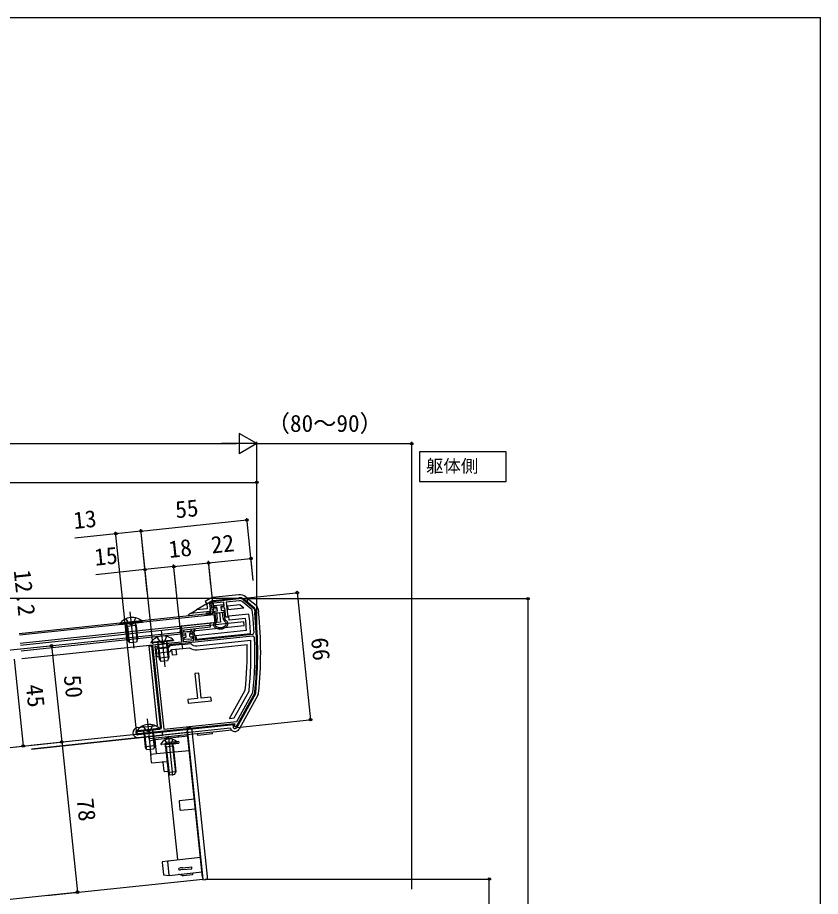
# Model space of a CAD drawing. Units: millimetres, scale not verified. Extents: x -525 to 525, y -783 to 779.
# Drawn here: x 110.6 to 525, y 293.5 to 747.3 of the extents above; entities that cross this region are included whole.
import ezdxf
from ezdxf.enums import TextEntityAlignment as Align

# ---------------------------------------------------------------- set-up
doc = ezdxf.new("R2010")
doc.units = ezdxf.units.MM
doc.header["$LTSCALE"] = 4
for name, color, linetype in [('0-1_USER1', 3, 'Continuous'), ('0-2_YKK_11', 7, 'Continuous'), ('0-3_YKK_12', 2, 'Continuous'), ('0-4_YKK_13', 4, 'Continuous'), ('0-5_YKK_D', 6, 'Continuous'), ('0-6_YKK_ZWAK', 7, 'Continuous'), ('0-7_YSS_K', 3, 'Continuous')]:
    doc.layers.add(name, color=color, linetype=linetype)
doc.styles.add('ＭＳ ゴシック', font='')
doc.styles.get('ＭＳ ゴシック').set_extended_font_data('MS Gothic')

msp = doc.modelspace()

# ---------------------------------------------------------------- linework, layer by layer
at = {"layer": '0-1_USER1'}
msp.add_lwpolyline([(318.024, 507.812), (362.817, 507.812), (362.817, 523.116), (318.024, 523.116)], close=True, dxfattribs=at)
at = {"layer": '0-2_YKK_11'}
for p, q in [((211.455, 445.866), (224.938, 447.284)), ((227.14, 446.631), (232.447, 442.334)), ((232.812, 441.662), (232.978, 440.084)), ((222.667, 382.692), (172.845, 377.456)), ((185.127, 378.747), (185.336, 376.758))]:
    msp.add_line(p, q, dxfattribs=at)
for points in [[(210.512, 442.341), (210.785, 442.679), (210.565, 444.767)], [(225.012, 446.185), (218.234, 445.473), (219.039, 437.815), (218.044, 437.71), (217.542, 442.484), (215.852, 442.306), (215.757, 443.202), (217.249, 443.358), (217.03, 445.447), (211.56, 444.872), (211.779, 442.783), (213.271, 442.94), (213.365, 442.045), (211.277, 441.826), (211.423, 440.433)], [(231.884, 439.969), (231.722, 441.505), (226.48, 445.751)], [(210.533, 439.334), (208.345, 439.104), (208.251, 439.999), (210.439, 440.229), (210.294, 441.608)], [(184.887, 381.034), (180.423, 423.5), (184.94, 423.975), (185.135, 423.875), (185.682, 423.932), (185.852, 424.071), (195.341, 425.068), (195.028, 428.052)], [(231.818, 427.896), (188.981, 423.394), (188.091, 422.295), (183.119, 421.772), (182.02, 422.662), (181.522, 422.61), (186.017, 379.846), (223.689, 383.805), (232.003, 398.804), (232.039, 398.919)], [(195.918, 429.151), (197.161, 429.281), (197.244, 428.486), (195.802, 428.334), (196.137, 425.152), (201.507, 425.716), (201.173, 428.899), (199.731, 428.747), (199.647, 429.543), (200.89, 429.673)], [(201.989, 428.783), (202.303, 425.8), (231.788, 428.899)], [(232.908, 398.373), (223.254, 380.957), (222.38, 381.442), (222.888, 382.359), (222.667, 382.692)], [(172.709, 378.749), (177.574, 379.26), (177.769, 379.16), (178.316, 379.217), (178.485, 379.356), (183.997, 379.935)]]:
    msp.add_lwpolyline(points, dxfattribs=at)
for centre, radius, start, end in [((211.56, 444.872), 1, 96.00001, 185.99999), ((225.252, 444.3), 3, 51, 95.99999), ((225.221, 444.196), 2, 51.00003, 96.00002), ((211.289, 441.712), 1, 141.00003, 186.00002), ((210.429, 440.329), 1, 276.00001, 5.99999), ((231.817, 441.557), 1, 6.00001, 51), ((34.073, 419.179), 198.9, 3.10358, 6), ((34.073, 419.179), 200, 354.13891, 6), ((196.022, 428.156), 1, 96.00001, 185.99999), ((200.995, 428.679), 1, 6.00001, 95.99999), ((231.683, 429.893), 1, 276.00001, 3.10357), ((231.923, 426.902), 1, 2.23546, 96), ((34.073, 419.179), 199, 354.15662, 2.23544), ((232.033, 398.857), 1, 331.00011, 354.13901), ((172.777, 378.102), 0.65, 95.99999, 276.00001), ((183.892, 380.93), 1, 276.00001, 5.99999)]:
    msp.add_arc(centre, radius, start, end, dxfattribs=at)
at = {"layer": '0-3_YKK_12'}
for p, q in [((168.576, 440.554), (170.562, 421.659)), ((111.437, 429.321), (208.903, 439.565)), ((111.96, 424.348), (212.406, 434.905)), ((112.378, 420.37), (194.861, 429.04)), ((184.664, 430.984), (186.65, 412.089)), ((194.861, 429.04), (195.279, 425.062)), ((112.796, 416.392), (195.279, 425.062)), ((177.402, 385.275), (179.388, 366.379)), ((117.5, 371.639), (198.056, 380.106)), ((198.265, 378.117), (117.709, 369.65)), ((117.709, 369.65), (185.336, 376.758)), ((198.056, 380.106), (206.209, 302.533)), ((125.653, 294.066), (206.209, 302.533))]:
    msp.add_line(p, q, dxfattribs=at)
msp.add_lwpolyline([(111.521, 428.525), (211.967, 439.082), (212.406, 434.905)], dxfattribs=at)
at = {"layer": '0-4_YKK_13'}
for p, q in [((224.729, 449.273), (211.246, 447.855)), ((210.015, 447.443), (207.443, 445.898)), ((209.717, 444.678), (209.973, 442.249)), ((211.403, 446.364), (224.886, 447.781)), ((229.176, 447.556), (233.705, 443.888)), ((229.398, 445.447), (232.761, 442.723)), ((199.917, 439.626), (202.959, 441.454)), ((209.939, 440.68), (199.917, 439.626)), ((208.216, 444.613), (202.959, 441.454)), ((208.378, 442.024), (202.959, 441.454)), ((208.216, 444.613), (208.449, 442.398)), ((209.861, 441.425), (209.939, 440.68)), ((212.54, 439.847), (217.116, 440.328)), ((216.634, 437.261), (216.32, 440.244)), ((218.93, 443.635), (225.252, 444.3)), ((218.93, 443.635), (219.139, 441.646)), ((219.139, 441.646), (227.45, 442.52)), ((225.252, 444.3), (227.45, 442.52)), ((233.309, 441.714), (233.475, 440.137)), ((234.801, 441.871), (234.967, 440.294)), ((166.447, 436.895), (168.078, 434.334)), ((171.419, 437.417), (170.356, 434.573)), ((199.917, 439.626), (198.835, 438.976)), ((198.883, 438.512), (198.835, 438.976)), ((213.336, 439.93), (213.649, 436.947)), ((230.046, 439.274), (219.604, 438.176)), ((219.813, 436.187), (219.604, 438.176)), ((228.25, 437.074), (219.813, 436.187)), ((227.45, 435.279), (112.085, 423.155)), ((112.273, 421.365), (227.638, 433.489)), ((175.045, 435.45), (163.309, 434.217)), ((163.309, 434.217), (163.335, 433.971)), ((163.335, 433.971), (175.071, 435.204)), ((166.863, 432.934), (167.016, 433.548)), ((171.836, 433.456), (166.863, 432.934)), ((166.863, 432.934), (167.584, 426.071)), ((167.294, 432.979), (167.005, 433.877)), ((167.294, 432.979), (168.111, 425.202)), ((169.281, 433.848), (168.078, 434.334)), ((169.281, 433.848), (170.356, 434.573)), ((171.405, 433.411), (171.501, 434.349)), ((171.405, 433.411), (172.222, 425.634)), ((171.836, 433.456), (171.558, 434.026)), ((171.836, 433.456), (172.557, 426.594)), ((175.045, 435.45), (175.071, 435.204)), ((209.92, 434.644), (195.002, 433.077)), ((195.002, 433.077), (195.211, 431.087)), ((195.211, 431.087), (210.129, 432.655)), ((195.434, 428.965), (195.211, 431.087)), ((201.774, 431.149), (201.739, 431.07)), ((202.539, 428.338), (228.709, 431.089)), ((215.39, 435.219), (209.92, 434.644)), ((210.129, 432.655), (209.92, 434.644)), ((227.638, 433.489), (227.45, 435.279)), ((172.557, 426.594), (167.584, 426.071)), ((172.557, 426.594), (171.939, 424.82)), ((182.535, 427.325), (184.167, 424.764)), ((187.508, 427.847), (186.444, 425.003)), ((195.003, 429.206), (194.342, 430.116)), ((194.746, 430.41), (194.797, 430.34)), ((195.277, 429.083), (197.111, 429.276)), ((196.266, 429.992), (195.711, 429.933)), ((196.092, 430.133), (196.266, 429.992)), ((196.829, 430.051), (196.343, 430.444)), ((196.498, 426.497), (196.456, 426.895)), ((197.32, 427.287), (196.723, 427.224)), ((198.32, 430.208), (196.829, 430.051)), ((197.587, 427.617), (197.441, 429.009)), ((198.32, 430.208), (199.812, 430.364)), ((198.717, 426.428), (200.607, 426.627)), ((199.576, 427.826), (199.43, 429.218)), ((201.531, 429.741), (199.697, 429.548)), ((199.812, 430.364), (200.205, 430.85)), ((199.906, 427.559), (200.503, 427.622)), ((200.874, 426.957), (200.832, 427.355)), ((201.773, 429.917), (202.231, 430.945)), ((168.557, 424.464), (167.584, 426.071)), ((171.939, 424.82), (168.557, 424.464)), ((178.487, 422.794), (179.978, 422.951)), ((182.793, 381.82), (178.487, 422.794)), ((191.133, 425.88), (179.398, 424.647)), ((179.398, 424.647), (179.424, 424.401)), ((179.424, 424.401), (191.159, 425.634)), ((180.476, 423.003), (179.978, 422.951)), ((184.337, 381.479), (179.978, 422.951)), ((182.951, 423.364), (183.104, 423.978)), ((183.382, 423.409), (183.093, 424.307)), ((185.369, 424.278), (184.167, 424.764)), ((185.369, 424.278), (186.444, 425.003)), ((187.493, 423.841), (187.589, 424.779)), ((187.924, 423.886), (187.647, 424.456)), ((191.133, 425.88), (191.159, 425.634)), ((195.625, 423.59), (200.1, 424.06)), ((198.717, 426.428), (196.828, 426.23)), ((203.114, 422.868), (230.962, 425.795)), ((203.323, 420.879), (229.024, 423.581)), ((182.595, 417.193), (182.385, 419.182)), ((183.38, 419.286), (183.589, 417.297)), ((190.586, 418.033), (190.272, 421.016)), ((192.575, 418.242), (190.586, 418.033)), ((192.261, 421.225), (192.575, 418.242)), ((195.834, 421.601), (199.412, 421.977)), ((183.589, 417.297), (182.595, 417.193)), ((188.645, 417.024), (183.673, 416.501)), ((184.646, 414.894), (183.673, 416.501)), ((188.027, 415.25), (184.646, 414.894)), ((188.645, 417.024), (188.027, 415.25)), ((220.017, 385.43), (228.135, 400.077)), ((203.45, 395.755), (198.477, 395.232)), ((198.477, 395.232), (198.686, 393.243)), ((210.62, 394.498), (210.411, 396.487)), ((233.345, 398.13), (223.691, 380.715)), ((234.657, 397.403), (225.003, 379.988)), ((198.686, 393.243), (210.62, 394.498)), ((172.5, 380.738), (182.793, 381.82)), ((175.273, 381.615), (176.905, 379.054)), ((180.246, 382.138), (179.182, 379.293)), ((183.871, 380.171), (172.136, 378.938)), ((172.136, 378.938), (172.162, 378.691)), ((172.162, 378.691), (183.897, 379.925)), ((172.657, 379.246), (183.447, 380.38)), ((220.433, 380.446), (173.054, 375.467)), ((175.69, 377.654), (175.842, 378.269)), ((180.662, 378.177), (175.69, 377.654)), ((175.69, 377.654), (176.411, 370.792)), ((176.12, 377.699), (175.831, 378.597)), ((176.12, 377.699), (176.938, 369.922)), ((178.107, 378.568), (176.905, 379.054)), ((178.107, 378.568), (179.182, 379.293)), ((180.232, 378.132), (180.327, 379.07)), ((180.232, 378.132), (181.049, 370.354)), ((180.662, 378.177), (180.385, 378.746)), ((180.662, 378.177), (181.383, 371.315)), ((183.871, 380.171), (183.897, 379.925)), ((188.531, 376.189), (193.386, 376.699)), ((193.386, 376.699), (193.439, 376.202)), ((199.566, 380.671), (198.004, 380.603)), ((198.004, 380.603), (198.16, 379.114)), ((206.105, 303.525), (198.16, 379.114)), ((200.656, 379.28), (200.604, 379.777)), ((208.581, 303.881), (200.656, 379.28)), ((211.154, 377.46), (211.05, 378.455)), ((178.479, 375.031), (178.374, 376.026)), ((178.656, 373.345), (179.287, 367.348)), ((182.273, 367.636), (181.588, 374.152)), ((192.765, 372.813), (184.857, 371.981)), ((186.529, 374.973), (188.314, 376.113)), ((186.53, 374.246), (187.65, 372.488)), ((187.65, 372.488), (188.852, 372.002)), ((188.845, 373.205), (187.85, 373.1)), ((188.949, 372.21), (187.955, 372.106)), ((188.445, 375.878), (190.532, 356.024)), ((188.845, 373.205), (193.7, 373.715)), ((189.928, 372.727), (188.852, 372.002)), ((188.949, 372.21), (193.804, 372.721)), ((190.658, 374.679), (189.928, 372.727)), ((190.569, 371.174), (190.702, 372.209)), ((193.439, 376.202), (193.491, 375.704)), ((193.7, 373.715), (193.804, 372.721)), ((181.383, 371.315), (176.411, 370.792)), ((177.384, 369.185), (176.411, 370.792)), ((180.765, 369.54), (177.384, 369.185)), ((181.383, 371.315), (180.765, 369.54)), ((182.273, 367.635), (182.273, 367.636)), ((182.326, 367.34), (199.227, 368.967)), ((186.968, 370.796), (187.027, 371.619)), ((186.968, 370.796), (190.946, 371.214)), ((186.968, 370.796), (188.348, 357.668)), ((187.345, 370.835), (187, 371.82)), ((187.281, 367.817), (187.313, 367.518)), ((187.345, 370.835), (188.804, 356.954)), ((190.569, 371.174), (192.028, 357.293)), ((190.946, 371.214), (190.718, 372.007)), ((190.946, 371.214), (192.326, 358.086)), ((179.287, 367.348), (179.318, 367.05)), ((179.318, 367.05), (182.326, 367.34)), ((179.318, 367.05), (179.349, 366.752)), ((179.767, 362.773), (179.349, 366.752)), ((179.799, 362.475), (187.762, 363.242)), ((187.313, 367.518), (193.084, 312.611)), ((179.767, 362.773), (179.799, 362.475)), ((186.275, 358.254), (185.802, 362.754)), ((186.605, 357.987), (188.296, 358.165)), ((188.348, 357.668), (192.326, 358.086)), ((188.348, 357.668), (189.191, 356.349)), ((189.191, 356.349), (191.776, 356.621)), ((191.776, 356.621), (192.326, 358.086)), ((193.953, 342.604), (194.399, 338.362)), ((201.871, 343.806), (194.218, 342.934)), ((194.726, 338.095), (202.394, 338.833)), ((205.038, 313.671), (188.169, 311.749)), ((188.884, 304.734), (188.178, 311.449)), ((188.178, 311.449), (188.178, 311.449)), ((193.084, 312.611), (193.115, 312.313)), ((195.66, 308.362), (200.515, 308.872)), ((200.62, 307.878), (200.515, 308.872)), ((195.871, 304.214), (193.888, 304.958)), ((195.66, 308.362), (194.665, 308.258)), ((195.765, 307.368), (194.77, 307.263)), ((195.765, 307.368), (200.62, 307.878)), ((200.954, 304.695), (196.099, 304.185)), ((200.85, 305.69), (200.902, 305.193)), ((200.902, 305.193), (200.954, 304.695)), ((208.633, 303.385), (208.581, 303.881))]:
    msp.add_line(p, q, dxfattribs=at)
for points in [[(207.443, 445.898), (208.216, 444.613), (210.787, 446.158)], [(227.455, 447.02), (229.398, 445.447), (229.176, 447.556), (228.399, 448.186)], [(198.883, 438.512), (214.867, 440.192), (215.39, 435.219)], [(212.122, 443.825), (216.697, 444.306), (216.802, 443.311), (215.509, 443.175), (215.718, 441.186), (217.011, 441.322), (217.429, 437.344)], [(212.854, 436.863), (212.436, 440.841), (213.729, 440.977), (213.52, 442.966), (212.227, 442.83), (212.122, 443.825)], [(200.516, 430.598), (200.375, 430.424), (200.93, 430.482)], [(202.539, 428.338), (202.748, 426.349), (230.813, 429.299)], [(187.924, 423.886), (182.951, 423.364), (183.15, 421.474), (183.673, 416.501)], [(183.382, 423.409), (183.581, 421.519), (184.199, 415.632)], [(187.493, 423.841), (187.692, 421.951), (188.311, 416.064)], [(187.924, 423.886), (188.121, 422.008), (188.645, 417.024)], [(210.411, 396.487), (205.439, 395.964), (204.08, 408.893), (202.091, 408.684), (203.45, 395.755)], [(220.017, 385.43), (222.445, 385.685), (230.085, 399.468)], [(221.942, 381.685), (222.195, 382.14), (172.897, 376.959)], [(178.479, 375.031), (201.353, 377.436), (213.287, 378.69), (220.985, 379.499)], [(211.154, 377.46), (203.695, 376.676), (203.591, 377.671)], [(181.556, 374.45), (178.625, 373.639), (178.656, 373.345)], [(198.464, 376.227), (181.557, 374.45), (181.556, 374.45)], [(188.169, 311.749), (185.166, 311.407), (185.197, 311.109), (185.849, 304.914)], [(185.849, 304.914), (185.88, 304.619), (188.915, 304.436)], [(188.915, 304.436), (188.915, 304.436), (205.822, 306.213)], [(206.105, 303.525), (206.261, 302.036), (207.804, 302.294)]]:
    msp.add_lwpolyline(points, dxfattribs=at)
msp.add_lwpolyline([(182.385, 419.182), (189.382, 419.917), (190.272, 421.016), (195.834, 421.601), (195.625, 423.59), (189.239, 422.919), (188.349, 421.819), (182.176, 421.171)], close=True, dxfattribs=at)
for centre, radius, start, end in [((225.252, 444.3), 5, 51, 96), ((211.209, 444.835), 1.5, 146.7592, 186), ((211.56, 444.872), 3, 96, 121), ((211.56, 444.872), 1.5, 96, 121), ((225.252, 444.3), 3.5, 51, 96), ((211.601, 441.608), 3.25, 165.9408, 172.65764), ((211.601, 441.608), 1.75, 158.53058, 186), ((231.817, 441.557), 1.5, 6, 51), ((231.817, 441.557), 3, 6, 51), ((34.073, 419.179), 202, 354.13891, 6), ((169.694, 429.913), 7.7, 45.98312, 146.01688), ((210.861, 436.694), 2, 316.5416, 4.86153), ((210.861, 436.694), 2.8, 316.5416, 5.18686), ((219.414, 437.593), 2.8, 186.81318, 235.45838), ((219.414, 437.593), 2, 187.13845, 235.45838), ((217.146, 434.298), 2, 308.77911, 55.45842), ((34.073, 419.179), 195, 3.5017, 5.26542), ((34.073, 419.179), 197, 2.94472, 5.85458), ((34.073, 419.179), 200.5, 354.13891, 6), ((166.434, 433.693), 0.6, 346.03043, 96), ((172.098, 434.288), 0.6, 96, 205.96957), ((200.826, 431.476), 1, 275.99853, 336.00852), ((202.003, 431.047), 0.25, 336.00852, 156.00852), ((213.764, 433.942), 2, 136.54158, 243.22093), ((213.764, 433.942), 1.2, 136.54158, 243.22093), ((215.179, 436.746), 5.14, 243.22093, 308.77911), ((215.179, 436.746), 4.34, 243.22093, 308.77911), ((217.146, 434.298), 1.2, 308.77911, 55.45842), ((185.783, 420.343), 7.7, 45.98312, 146.01688), ((194.544, 430.263), 0.25, 35.98854, 215.99853), ((195.606, 430.928), 1, 215.98854, 275.99853), ((195.246, 429.382), 0.3, 215.99853, 275.99853), ((196.218, 430.288), 0.2, 50.99853, 230.99853), ((196.755, 426.926), 0.3, 95.99853, 185.99853), ((197.142, 428.978), 0.3, 5.99853, 95.99853), ((197.289, 427.585), 0.3, 275.99853, 5.99853), ((199.728, 429.25), 0.3, 95.99853, 185.99853), ((199.874, 427.857), 0.3, 185.99853, 275.99853), ((200.36, 430.724), 0.2, 320.99853, 140.99853), ((200.534, 427.323), 0.3, 5.99853, 95.99853), ((200.576, 426.925), 0.3, 275.99853, 5.99853), ((201.499, 430.039), 0.3, 275.99853, 335.99853), ((182.522, 424.123), 0.6, 346.03043, 96), ((188.186, 424.718), 0.6, 96, 205.96957), ((196.796, 426.528), 0.3, 185.99853, 275.99853), ((202.748, 426.349), 3.5, 220.8499, 276), ((34.073, 419.179), 195, 354.37834, 1.29352), ((34.073, 419.179), 197, 354.2577, 1.92478), ((202.748, 426.349), 5.5, 232.65824, 276), ((232.033, 398.857), 1.5, 331, 354.13891), ((232.033, 398.857), 3, 331, 354.13891), ((178.521, 374.634), 7.7, 45.98312, 146.01688), ((183.343, 381.375), 1, 276, 6), ((222.817, 381.2), 1, 151, 331), ((172.777, 378.102), 2.65, 96, 276), ((172.777, 378.102), 1.15, 96, 276), ((175.26, 378.413), 0.6, 346.03043, 96), ((180.924, 379.009), 0.6, 96, 205.96957), ((199.61, 379.672), 1, 6, 92.5), ((222.817, 381.2), 2.5, 197.53696, 331), ((184.828, 372.254), 0.274, 148.28591, 276), ((189.104, 369.612), 5.3, 43.71409, 148.28591), ((186.528, 371.654), 0.5, 355.90904, 96), ((188.583, 375.691), 0.5, 96, 122.56505), ((191.198, 372.145), 0.5, 96, 196.09096), ((192.736, 373.085), 0.274, 276, 43.71409), ((185.504, 362.723), 0.3, 4.96929, 95.5), ((186.574, 358.286), 0.3, 186, 276), ((194.252, 342.635), 0.3, 96.5, 186), ((194.698, 338.393), 0.3, 186, 275.5), ((196.047, 304.682), 0.5, 249.43495, 276), ((207.639, 303.28), 1, 279.5, 6)]:
    msp.add_arc(centre, radius, start, end, dxfattribs=at)
for centre, major_axis, ratio, start_param, end_param in [((181.613, 374.154), (-0.056, 0.296), 0.081651, 0.0067576, 1.5505236), ((179.798, 373.963), (-1.79, -0.188), 0.166667, 3.1415927, 3.1551078), ((187.902, 372.603), (-1.112, -0.117), 0.447214, 4.712389, 7.8539816), ((182.298, 367.638), (-0.029, 0.299), 0.082759, 1.572231, 3.1415927), ((188.203, 311.451), (-0.034, 0.298), 0.082759, 0, 1.5693616), ((187.094, 304.546), (-1.79, -0.188), 0.166667, 3.1280775, 3.1415927), ((188.909, 304.737), (-0.007, 0.301), 0.081651, 1.5910691, 3.1348351), ((194.718, 307.76), (-1.112, -0.117), 0.447214, 4.712389, 7.8539816)]:
    msp.add_ellipse(centre, major_axis=major_axis, ratio=ratio, start_param=start_param, end_param=end_param, dxfattribs=at)
at = {"layer": '0-5_YKK_D'}
for p, q in [((234.073, 527.334), (224.98, 532.584)), ((224.98, 532.584), (224.98, 522.084)), ((-314.5, 527.334), (223.573, 527.334)), ((234.073, 527.334), (215.887, 527.334)), ((234.073, 527.334), (224.98, 522.084)), ((234.073, 462.429), (234.073, 528.334)), ((234.073, 420.179), (234.073, 528.334)), ((234.073, 527.334), (314.073, 527.334)), ((314.073, 488.984), (314.073, 528.334)), ((234.073, 462.429), (234.073, 508.334)), ((-45.024, 507.334), (234.073, 507.334)), ((174.256, 482.177), (228.955, 487.926)), ((232.245, 456.621), (228.85, 488.921)), ((172.026, 379.029), (161.223, 481.813)), ((177.549, 450.849), (174.152, 483.172)), ((180.371, 423.997), (174.152, 483.172)), ((209.166, 465.736), (231.045, 468.036)), ((232.245, 456.621), (230.941, 469.03)), ((180.371, 423.997), (176.242, 463.281)), ((194.923, 429.046), (191.16, 464.849)), ((192.467, 452.417), (191.16, 464.849)), ((191.265, 463.855), (209.166, 465.736)), ((210.368, 454.299), (209.061, 466.731)), ((211.863, 440.077), (209.061, 466.731)), ((225.933, 447.388), (255.882, 450.536)), ((254.887, 450.431), (261.786, 384.793)), ((224.252, 447.3), (-372.491, 447.3)), ((226.252, 447.3), (375.073, 447.3)), ((374.073, 54.124), (374.073, 447.3)), ((70.113, 416.934), (129.123, 423.136)), ((128.128, 423.031), (133.355, 373.305)), ((108.761, 415.968), (113.464, 371.215)), ((223.864, 380.807), (262.781, 384.897)), ((77.624, 367.448), (134.349, 373.41)), ((82.751, 367.986), (134.349, 373.41)), ((133.355, 373.305), (141.508, 295.732)), ((77.624, 367.448), (114.459, 371.319)), ((207.209, 302.533), (355.073, 302.533)), ((354.073, 54.124), (354.073, 302.533)), ((90.904, 290.414), (142.502, 295.837))]:
    msp.add_line(p, q, dxfattribs=at)
for points in [[(174.256, 482.177), (161.327, 480.818), (140.167, 478.594)], [(191.265, 463.855), (176.347, 462.287), (151.031, 459.626)]]:
    msp.add_lwpolyline(points, dxfattribs=at)
for centre in [(314.073, 527.334), (234.073, 507.334), (228.955, 487.926), (161.327, 480.818), (174.256, 482.177), (174.256, 482.177), (231.045, 468.036), (176.347, 462.287), (191.265, 463.855), (191.265, 463.855), (209.166, 465.736), (209.166, 465.736), (254.887, 450.431), (374.073, 447.3), (128.128, 423.031), (261.786, 384.793), (133.355, 373.305), (133.355, 373.305), (113.464, 371.215), (354.073, 302.533), (141.508, 295.732)]:
    msp.add_circle(centre, 0.637, dxfattribs=at)
at = {"layer": '0-6_YKK_ZWAK'}
msp.add_line((-525, 747.3), (525, 747.3), dxfattribs=at)
msp.add_lwpolyline([(-525, -782.7), (525, -782.7), (525, 747.3)], dxfattribs=at)
at = {"layer": '0-7_YSS_K'}
msp.add_line((314.073, 297.312), (314.073, 519.464), dxfattribs=at)

# ---------------------------------------------------------------- texts
at = {"layer": '0-1_USER1', "style": 'ＭＳ ゴシック'}
msp.add_text('躯体側', height=6.598, dxfattribs=at).set_placement((321.386, 510.476), align=Align.BOTTOM_LEFT)
at = {"layer": '0-5_YKK_D', "style": 'ＭＳ ゴシック'}
msp.add_text('（80～90）', height=8.798, dxfattribs=at).set_placement((239.198, 530.766), align=Align.BOTTOM_LEFT)
for s, rotation, p in [('55', 6, (192.717, 486.128)), ('13', 6, (140.116, 480.6)), ('18', 6, (189.259, 465.655)), ('22', 6, (211.217, 467.963)), ('15', 6, (150.981, 461.632)), ('12.2', 276, (105.984, 461.518)), ('66', 276, (259.413, 426.501)), ('50', 276, (131.804, 407.192)), ('45', 276, (112.203, 402.344)), ('78', 276, (138.49, 343.577))]:
    msp.add_text(s, height=8.798, rotation=rotation, dxfattribs=at).set_placement(p, align=Align.BOTTOM_LEFT)

doc.saveas('drawing.dxf')
